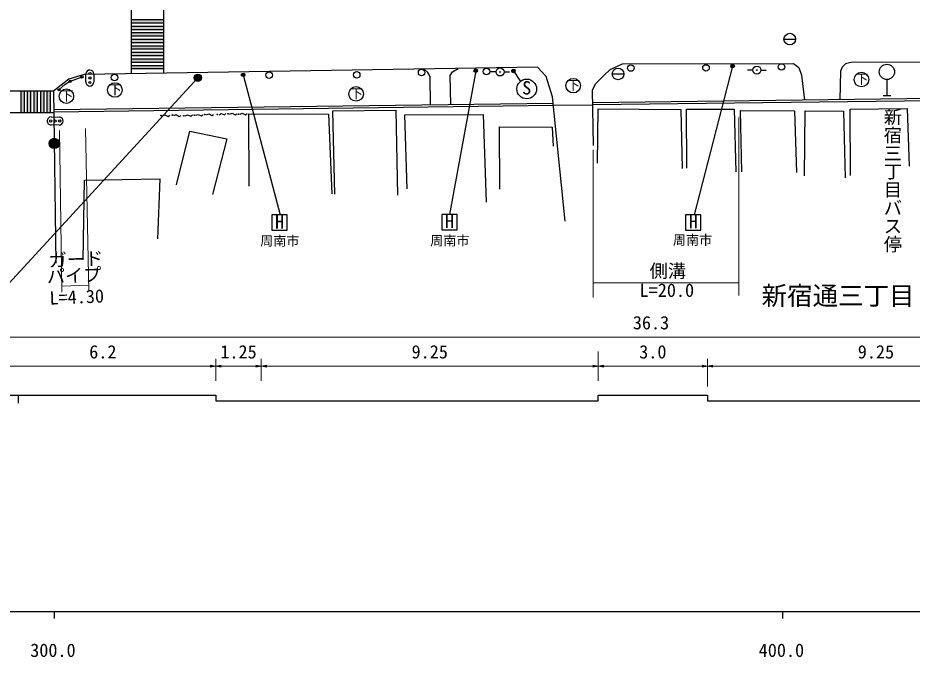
# Model space of a CAD drawing. Units: millimetres at full size, sheet at 1:1000, with parts at other scales. Extents: x 40000 to 680000, y 20000 to 380000.
# Drawn here: x 363034 to 485786, y 198715 to 286538 of the extents above; entities that cross this region are included whole.
import ezdxf
from ezdxf.enums import TextEntityAlignment as Align

# ---------------------------------------------------------------- set-up
doc = ezdxf.new("R2010")
doc.units = ezdxf.units.MM
doc.header["$LTSCALE"] = 1000
for name, color, linetype, lineweight in [('M-BGD', 7, 'Continuous', 25), ('M-BGD-EXST', 7, 'Continuous', 25), ('M-STR-HTXT', 7, 'Continuous', 13), ('M-STR-STRC', 7, 'Continuous', 25), ('M-TTL-BAND', 7, 'Continuous', 25)]:
    doc.layers.add(name, color=color, linetype=linetype, lineweight=lineweight)
doc.layers.add('M-BMK-HTXT', color=7, linetype='Continuous')
doc.styles.add('@ＭＳ ゴシック', font='')
doc.styles.add('ＭＳ ゴシック', font='')
doc.styles.get('@ＭＳ ゴシック').set_extended_font_data('@MS Gothic')
doc.styles.get('ＭＳ ゴシック').set_extended_font_data('MS Gothic')

# ---------------------------------------------------------------- blocks, each defined once
blk = doc.blocks.new('open_arrow')
at = {"color": 0, "linetype": 'Continuous', "lineweight": -2}
blk.add_lwpolyline([(7.5, 1.25), (0, 0), (7.5, -1.25)], dxfattribs=at)

msp = doc.modelspace()

# ---------------------------------------------------------------- hatches: boundary and pattern name
at = {"layer": 'M-BGD'}
for points in [[(429171, 279103, 1), (429271, 279103, 1)], [(464421, 279367, 1), (464521, 279367, 1)], [(367330, 269292, 1), (368730, 269292, 1)]]:
    msp.add_hatch(color=256, dxfattribs=at).paths.add_polyline_path(points)
at = {"layer": 'M-BGD-EXST'}
for points in [[(461383, 279915, 1), (460883, 279915, 1)], [(394196, 278711, 1), (393696, 278711, 1)], [(426144, 279279, 1), (425644, 279279, 1)], [(431316, 279246, 1), (430816, 279246, 1)]]:
    msp.add_hatch(color=256, dxfattribs=at).paths.add_polyline_path(points)
at = {"layer": 'M-STR-STRC'}
for points in [[(383049, 286313), (378625, 286313), (378625, 285863), (383049, 285863)], [(383049, 285413), (378625, 285413), (378625, 284963), (383049, 284963)], [(383049, 284513), (378625, 284513), (378625, 284063), (383049, 284063)], [(383049, 283613), (378625, 283613), (378625, 283163), (383049, 283163)], [(383049, 282713), (378625, 282713), (378625, 282263), (383049, 282263)], [(383049, 281813), (378625, 281813), (378625, 281363), (383049, 281363)], [(383049, 280913), (378625, 280913), (378625, 280463), (383049, 280463)], [(383049, 280013), (378625, 280013), (378625, 279563), (383049, 279563)], [(388239, 278320, 1), (387239, 278320, 1)], [(363875, 276494), (363425, 276494), (363425, 273533), (363875, 273533)], [(364775, 276494), (364325, 276494), (364325, 273533), (364775, 273533)], [(365675, 276494), (365225, 276494), (365225, 273533), (365675, 273533)], [(366575, 276494), (366125, 276494), (366125, 273533), (366575, 273533)], [(367475, 276494), (367025, 276494), (367025, 273533), (367475, 273533)]]:
    msp.add_hatch(color=256, dxfattribs=at).paths.add_polyline_path(points)

# ---------------------------------------------------------------- linework, layer by layer
at = {"layer": 'M-BGD'}
for p, q in [((468196, 283614), (469796, 283614)), ((428671, 279103), (427921, 279103)), ((429771, 279103), (430521, 279103)), ((444618, 278832), (446218, 278832)), ((463921, 279367), (463171, 279367)), ((465021, 279367), (465771, 279367)), ((482328, 278064), (482328, 275889)), ((517461, 275792), (441951, 274883)), ((517462, 275492), (441956, 274583)), ((367972, 273941), (436491, 274823)), ((367976, 273641), (436521, 274524)), ((436521, 274524), (441956, 274583)), ((363093, 234695), (363093, 233602))]:
    msp.add_line(p, q, dxfattribs=at)
for points in [[(442040, 268998), (441926, 276592), (442342, 277489), (443452, 278618), (444331, 279434), (446047, 280240), (469491, 280262), (470224, 279708), (470601, 278659), (470998, 275233)], [(517465, 274765), (517460, 276218), (516749, 278023), (516069, 279122), (514984, 280004), (514029, 280539), (477376, 280413), (476653, 280206), (476186, 279784), (475956, 279213), (475872, 275292)], [(438139, 258631), (436401, 275706), (435557, 278470), (434377, 279758), (372122, 278747), (370045, 278134), (367941, 276462), (368234, 252833)], [(419659, 274607), (419649, 278463), (419318, 279026), (418794, 279505)], [(422447, 274643), (422370, 278605), (422697, 279106), (423474, 279581)], [(368673, 276652), (369524, 277419), (370125, 277789), (371836, 278427)], [(481803, 275889), (482328, 275889), (482853, 275889)], [(406535, 262332), (406252, 273787), (414922, 273842), (415141, 262175)], [(442598, 266580), (442669, 274019), (454033, 273948), (454199, 265866)], [(454842, 265873), (454823, 273992), (461380, 274011), (461590, 265397)], [(462423, 265390), (462251, 273800), (469656, 273783), (469895, 265284)], [(471012, 264819), (471087, 273746), (476358, 273722), (476595, 264580)], [(477337, 264874), (477282, 273994), (485119, 274095), (485401, 266151)], [(382930, 273097), (383225, 273222), (383646, 273009), (383879, 273156)], [(384476, 273142), (384779, 273246), (385183, 273003), (385426, 273133)], [(386042, 273075), (386328, 273220), (386762, 273034), (386985, 273196)], [(387480, 273152), (387772, 273284), (388198, 273082), (388427, 273235)], [(388930, 273224), (389228, 273339), (389642, 273112), (389879, 273252)], [(390656, 273239), (390939, 273389), (391376, 273213), (391596, 273379)], [(392129, 273323), (392426, 273441), (392841, 273218), (393078, 273359)], [(393546, 273291), (393835, 273429), (394264, 273235), (394490, 273392)], [(394785, 263421), (394722, 273351), (405660, 273288), (406131, 262353)], [(416460, 263049), (416141, 273196), (426919, 273285), (427316, 261223)], [(429170, 263023), (429137, 271553), (436364, 271519), (436498, 268927)], [(384812, 263619), (386618, 270953), (391702, 269906), (389740, 262260)], [(371982, 253285), (372190, 264241), (382525, 264415), (382213, 256198)], [(359201, 234695), (390201, 234695), (390201, 233912), (442701, 233912), (442701, 234695), (457701, 234695), (457701, 233912), (510201, 233912), (510201, 234695), (540701, 234695)]]:
    msp.add_lwpolyline(points, dxfattribs=at)
for centre, radius in [((468996, 283614), 800), ((447165, 279648), 450), ((457491, 279655), 450), ((464471, 279367), 550), ((467842, 279793), 450), ((482328, 279114), 1050), ((376286, 278336), 450), ((397533, 278659), 450), ((409544, 278723), 450), ((418458, 279043), 450), ((427367, 279171), 450), ((429221, 279103), 550), ((429221, 279103), 50), ((445418, 278832), 800), ((464471, 279367), 50), ((370205, 277819), 150), ((371836, 278427), 150), ((368673, 276652), 150), ((382699, 273133), 50), ((384248, 273194), 50), ((385809, 273097), 50), ((387248, 273182), 50), ((388699, 273268), 50), ((390422, 273256), 50), ((391898, 273366), 50), ((393313, 273317), 50), ((368030, 269292), 700)]:
    msp.add_circle(centre, radius, dxfattribs=at)
at = {"layer": 'M-BGD-EXST'}
for p, q in [((461133, 279915), (455879, 259478)), ((393946, 278711), (399050, 259457)), ((425894, 279279), (422287, 259538)), ((431066, 279246), (432027, 277818)), ((399987, 259457), (397887, 259457)), ((397887, 259457), (397887, 257357)), ((399987, 257357), (399987, 259457)), ((423319, 259538), (421219, 259538)), ((421219, 259538), (421219, 257438)), ((423319, 257438), (423319, 259538)), ((456781, 259478), (454681, 259478)), ((454681, 259478), (454681, 257378)), ((456781, 257378), (456781, 259478)), ((397887, 257357), (399987, 257357)), ((421219, 257438), (423319, 257438)), ((454681, 257378), (456781, 257378))]:
    msp.add_line(p, q, dxfattribs=at)
for centre, radius in [((461133, 279915), 250), ((393946, 278711), 250), ((425894, 279279), 250), ((431066, 279246), 250), ((478823, 278065), 1000), ((376352, 276625), 1000), ((432880, 276772), 1350), ((439260, 277228), 1000), ((369691, 275781), 1000), ((409466, 276088), 1000)]:
    msp.add_circle(centre, radius, dxfattribs=at)
at = {"layer": 'M-STR-HTXT'}
for p, q in [((461995, 248375), (461995, 272856)), ((372308, 271337), (372773, 248967)), ((369075, 248844), (368737, 271042)), ((442026, 248102), (442026, 268431)), ((369062, 249659), (372755, 249822)), ((442026, 250146), (461995, 250146)), ((359201, 242695), (540701, 242695)), ((442701, 240695), (442701, 239695)), ((390201, 236695), (390201, 239695)), ((390201, 236695), (390201, 239695)), ((396451, 236695), (396451, 239695)), ((396451, 236695), (396451, 239695)), ((442701, 236695), (442701, 239695)), ((457701, 236695), (457701, 239695)), ((457701, 235912), (457701, 239695)), ((359201, 238695), (390201, 238695)), ((390201, 238695), (396451, 238695)), ((396451, 238695), (442701, 238695)), ((442701, 238695), (457701, 238695)), ((457701, 238695), (503951, 238695))]:
    msp.add_line(p, q, dxfattribs=at)
at = {"layer": 'M-STR-STRC'}
for p, q in [((378625, 278856), (378625, 304065)), ((383049, 278928), (383049, 304047)), ((378625, 286313), (383049, 286313)), ((378625, 285863), (383049, 285863)), ((378625, 285413), (383049, 285413)), ((378625, 284963), (383049, 284963)), ((378625, 284513), (383049, 284513)), ((378625, 284063), (383049, 284063)), ((378625, 283613), (383049, 283613)), ((378625, 283163), (383049, 283163)), ((378625, 282713), (383049, 282713)), ((378625, 282263), (383049, 282263)), ((378625, 281813), (383049, 281813)), ((378625, 281363), (383049, 281363)), ((378625, 280913), (383049, 280913)), ((378625, 280463), (383049, 280463)), ((378625, 280013), (383049, 280013)), ((372356, 277734), (372372, 278834)), ((373472, 278817), (373456, 277718)), ((378625, 279563), (383049, 279563)), ((387739, 278320), (354923, 242598)), ((360780, 276494), (367942, 276494)), ((363425, 276494), (363425, 273533)), ((363875, 276494), (363875, 273533)), ((364325, 276494), (364325, 273533)), ((364775, 276494), (364775, 273533)), ((365225, 276494), (365225, 273533)), ((365675, 276494), (365675, 273533)), ((366125, 276494), (366125, 273533)), ((366575, 276494), (366575, 273533)), ((367025, 276494), (367025, 273533)), ((367475, 276494), (367475, 273533)), ((361077, 273533), (367977, 273533)), ((367605, 272931), (368705, 272917)), ((368691, 271817), (367591, 271831))]:
    msp.add_line(p, q, dxfattribs=at)
for centre, radius in [((372929, 278900), 150), ((387739, 278320), 500), ((372911, 277660), 150), ((372920, 278280), 150), ((367533, 272376), 150), ((368152, 272368), 150), ((368772, 272360), 150)]:
    msp.add_circle(centre, radius, dxfattribs=at)
for centre, start, end in [((372922, 278826), 89.14048, 179.14048), ((372922, 278826), 359.14048, 89.14048), ((372906, 277726), 179.14048, 269.14048), ((372906, 277726), 269.14048, 359.14048), ((367598, 272381), 89.27951, 179.27951), ((368698, 272367), 359.27951, 89.27951), ((367598, 272381), 179.27951, 269.27951), ((368698, 272367), 269.27951, 359.27951)]:
    msp.add_arc(centre, 550, start, end, dxfattribs=at)
at = {"layer": 'M-TTL-BAND'}
for p, q in [((40000, 205000), (579000, 205000)), ((368000, 205000), (368000, 204000)), ((468000, 205000), (468000, 204000))]:
    msp.add_line(p, q, dxfattribs=at)

# ---------------------------------------------------------------- block references
at = {"layer": 'M-STR-HTXT', "xscale": 100, "yscale": 100, "rotation": 180}
for p in [(390201, 238695), (396451, 238695), (442701, 238695), (457701, 238695)]:
    msp.add_blockref('open_arrow', p, dxfattribs=at)
at = {"layer": 'M-STR-HTXT', "xscale": 100, "yscale": 100}
for p in [(390201, 238695), (396451, 238695), (442701, 238695), (457701, 238695)]:
    msp.add_blockref('open_arrow', p, dxfattribs=at)

# ---------------------------------------------------------------- texts
at = {"layer": 'M-BGD-EXST', "style": 'ＭＳ ゴシック'}
for s, height, p in [('下', 1320, (477971, 277078)), ('下', 1320, (438407, 276241)), ('下', 1320, (368838, 274794)), ('下', 1320, (375500, 275638)), ('下', 1320, (408614, 275101)), ('H', 1833, (398339, 257049)), ('H', 1833, (421672, 257130)), ('H', 1833, (455134, 257070)), ('周南市', 1320, (396280, 254846)), ('周南市', 1320, (419632, 254884)), ('周南市', 1320, (452950, 254964))]:
    msp.add_text(s, height=height, dxfattribs=at).set_placement(p, align=Align.BOTTOM_LEFT)
msp.add_text('S', height=1833, rotation=358.508, dxfattribs=at).set_placement((432225, 275479), align=Align.BOTTOM_LEFT)
at = {"layer": 'M-BMK-HTXT', "style": '@ＭＳ ゴシック'}
msp.add_text('新宿三丁目バス停', height=1833, rotation=270, dxfattribs=at).set_placement((481649, 274207), align=Align.BOTTOM_LEFT)
at = {"layer": 'M-BMK-HTXT', "style": 'ＭＳ ゴシック'}
msp.add_text('新宿通三丁目', height=2566, dxfattribs=at).set_placement((465129, 246321), align=Align.BOTTOM_LEFT)
at = {"layer": 'M-STR-HTXT', "style": 'ＭＳ ゴシック'}
for s, p in [('ガード', (367313, 251755)), ('パイプ', (367072, 249531)), ('L=4.30', (367434, 246586))]:
    msp.add_text(s, height=1833, rotation=2.342, dxfattribs=at).set_placement(p, align=Align.BOTTOM_LEFT)
for s, p in [('側溝', (449754, 250309)), ('L=20.0', (448378, 247657)), ('36.3', (447451, 243195)), ('6.2', (372826, 239195)), ('1.25', (390826, 239195)), ('9.25', (417076, 239195)), ('3.0', (448326, 239195)), ('9.25', (478326, 239195))]:
    msp.add_text(s, height=1833, dxfattribs=at).set_placement(p, align=Align.BOTTOM_LEFT)
at = {"layer": 'M-TTL-BAND', "style": 'ＭＳ ゴシック'}
for s, p in [('300.0', (367844, 198195)), ('400.0', (467844, 198195))]:
    msp.add_text(s, height=1833, dxfattribs=at).set_placement(p, align=Align.BOTTOM_CENTER)

doc.saveas('drawing.dxf')
